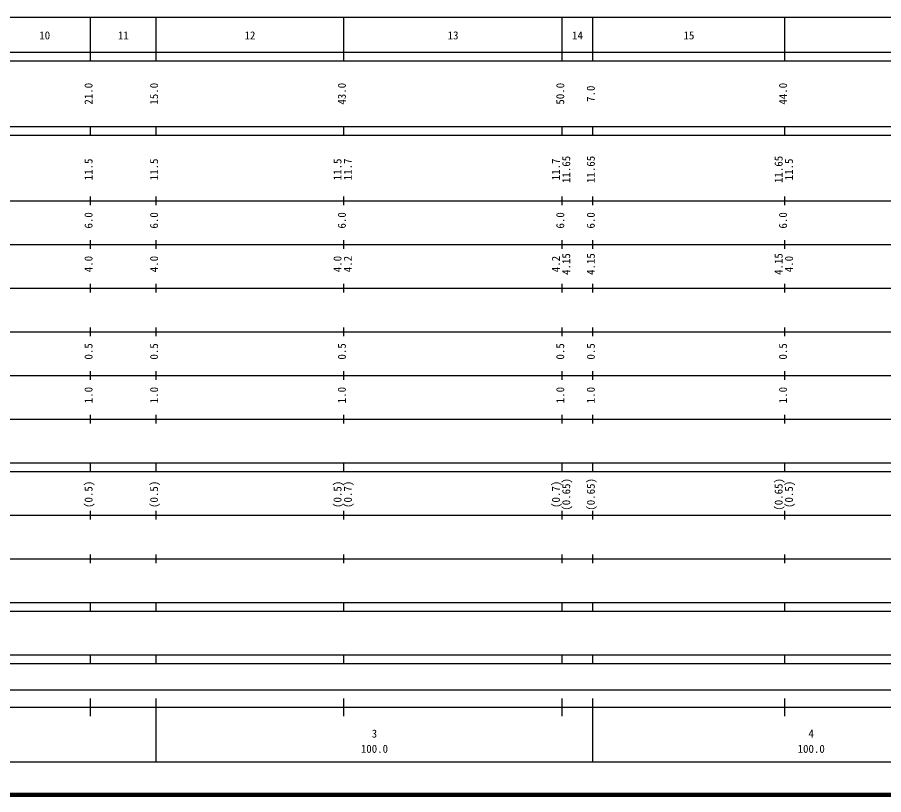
# Model space of a CAD drawing. Units: millimetres on the paper, enlarged 1000 times. Extents: x 40000 to 680000, y 20000 to 380000.
# Drawn here: x 236234 to 434596, y 20000 to 198000 of the extents above; entities that cross this region are included whole.
import ezdxf
from ezdxf.enums import TextEntityAlignment as Align

# ---------------------------------------------------------------- set-up
doc = ezdxf.new("R2010")
doc.units = ezdxf.units.MM
doc.header["$LTSCALE"] = 1000
doc.layers.add('M-TTL', color=2, linetype='Continuous', lineweight=140)
doc.layers.add('M-TTL-BAND', color=7, linetype='Continuous', lineweight=25)
doc.styles.add('ＭＳ ゴシック', font='')
doc.styles.get('ＭＳ ゴシック').set_extended_font_data('MS Gothic')

msp = doc.modelspace()

# ---------------------------------------------------------------- linework, layer by layer
at = {"layer": 'M-TTL'}
msp.add_line((40000, 20000), (680000, 20000), dxfattribs=at)
at = {"layer": 'M-TTL-BAND'}
for p, q in [((68000, 198000), (579000, 198000)), ((253000, 188000), (253000, 198000)), ((268000, 188000), (268000, 198000)), ((311000, 188000), (311000, 198000)), ((361000, 188000), (361000, 198000)), ((368000, 188000), (368000, 198000)), ((412000, 188000), (412000, 198000)), ((40000, 190000), (579000, 190000)), ((40000, 188000), (579000, 188000)), ((40000, 173000), (579000, 173000)), ((253000, 171000), (253000, 173000)), ((268000, 171000), (268000, 173000)), ((311000, 171000), (311000, 173000)), ((361000, 171000), (361000, 173000)), ((368000, 171000), (368000, 173000)), ((412000, 171000), (412000, 173000)), ((40000, 171000), (579000, 171000)), ((253000, 155000), (253000, 157000)), ((268000, 155000), (268000, 157000)), ((311000, 155000), (311000, 157000)), ((361000, 155000), (361000, 157000)), ((368000, 155000), (368000, 157000)), ((412000, 155000), (412000, 157000)), ((40000, 156000), (579000, 156000)), ((253000, 145000), (253000, 147000)), ((268000, 145000), (268000, 147000)), ((311000, 145000), (311000, 147000)), ((361000, 145000), (361000, 147000)), ((368000, 145000), (368000, 147000)), ((412000, 145000), (412000, 147000)), ((46000, 146000), (579000, 146000)), ((253000, 135000), (253000, 137000)), ((268000, 135000), (268000, 137000)), ((311000, 135000), (311000, 137000)), ((361000, 135000), (361000, 137000)), ((368000, 135000), (368000, 137000)), ((412000, 135000), (412000, 137000)), ((52000, 136000), (579000, 136000)), ((253000, 125000), (253000, 127000)), ((268000, 125000), (268000, 127000)), ((311000, 125000), (311000, 127000)), ((361000, 125000), (361000, 127000)), ((368000, 125000), (368000, 127000)), ((412000, 125000), (412000, 127000)), ((46000, 126000), (579000, 126000)), ((52000, 116000), (579000, 116000)), ((253000, 115000), (253000, 117000)), ((268000, 115000), (268000, 117000)), ((311000, 115000), (311000, 117000)), ((361000, 115000), (361000, 117000)), ((368000, 115000), (368000, 117000)), ((412000, 115000), (412000, 117000)), ((46000, 106000), (579000, 106000)), ((253000, 105000), (253000, 107000)), ((268000, 105000), (268000, 107000)), ((311000, 105000), (311000, 107000)), ((361000, 105000), (361000, 107000)), ((368000, 105000), (368000, 107000)), ((412000, 105000), (412000, 107000)), ((40000, 96000), (579000, 96000)), ((253000, 94000), (253000, 96000)), ((268000, 94000), (268000, 96000)), ((311000, 94000), (311000, 96000)), ((361000, 94000), (361000, 96000)), ((368000, 94000), (368000, 96000)), ((412000, 94000), (412000, 96000)), ((40000, 94000), (579000, 94000)), ((49000, 84000), (579000, 84000)), ((253000, 83000), (253000, 85000)), ((268000, 83000), (268000, 85000)), ((311000, 83000), (311000, 85000)), ((361000, 83000), (361000, 85000)), ((368000, 83000), (368000, 85000)), ((412000, 83000), (412000, 85000)), ((40000, 74000), (579000, 74000)), ((253000, 73000), (253000, 75000)), ((268000, 73000), (268000, 75000)), ((311000, 73000), (311000, 75000)), ((361000, 73000), (361000, 75000)), ((368000, 73000), (368000, 75000)), ((412000, 73000), (412000, 75000)), ((40000, 64000), (579000, 64000)), ((253000, 62000), (253000, 64000)), ((268000, 62000), (268000, 64000)), ((311000, 62000), (311000, 64000)), ((361000, 62000), (361000, 64000)), ((368000, 62000), (368000, 64000)), ((412000, 62000), (412000, 64000)), ((40000, 62000), (579000, 62000)), ((40000, 52000), (579000, 52000)), ((253000, 50000), (253000, 52000)), ((268000, 50000), (268000, 52000)), ((311000, 50000), (311000, 52000)), ((361000, 50000), (361000, 52000)), ((368000, 50000), (368000, 52000)), ((412000, 50000), (412000, 52000)), ((40000, 50000), (579000, 50000)), ((71000, 44000), (565000, 44000)), ((253000, 38000), (253000, 42000)), ((268000, 27500), (268000, 42000)), ((311000, 38000), (311000, 42000)), ((361000, 38000), (361000, 42000)), ((368000, 27500), (368000, 42000)), ((412000, 38000), (412000, 42000)), ((40000, 40000), (579000, 40000)), ((68000, 27500), (579000, 27500))]:
    msp.add_line(p, q, dxfattribs=at)

# ---------------------------------------------------------------- texts
at = {"layer": 'M-TTL-BAND', "style": 'ＭＳ ゴシック'}
for s, p in [('10', (242500, 192405)), ('11', (260500, 192405)), ('12', (289500, 192405)), ('13', (336000, 192405)), ('14', (364500, 192405)), ('15', (390000, 192405)), ('3', (318000, 32523)), ('4', (418000, 32523)), ('100.0', (318000, 29033)), ('100.0', (418000, 29033))]:
    msp.add_text(s, height=1833, dxfattribs=at).set_placement(p, align=Align.BOTTOM_CENTER)
for s, p in [('21.0', (254000, 180500)), ('15.0', (269000, 180500)), ('43.0', (312000, 180500)), ('50.0', (362000, 180500)), ('44.0', (413000, 180500)), ('7.0', (369000, 180500)), ('11.5', (254000, 163174)), ('11.5', (269000, 163174)), ('11.5', (311000, 163174)), ('11.7', (313370, 163174)), ('11.7', (361000, 163174)), ('11.65', (363370, 163174)), ('11.65', (369000, 163174)), ('11.65', (412000, 163174)), ('11.5', (414370, 163174)), ('6.0', (254000, 151500)), ('6.0', (269000, 151500)), ('6.0', (312000, 151500)), ('6.0', (362000, 151500)), ('6.0', (369000, 151500)), ('6.0', (413000, 151500)), ('4.0', (254000, 141500)), ('4.0', (269000, 141500)), ('4.0', (311000, 141500)), ('4.2', (313370, 141500)), ('4.2', (361000, 141500)), ('4.15', (363370, 141500)), ('4.15', (369000, 141500)), ('4.15', (412000, 141500)), ('4.0', (414370, 141500)), ('0.5', (254000, 121500)), ('0.5', (269000, 121500)), ('0.5', (312000, 121500)), ('0.5', (362000, 121500)), ('0.5', (369000, 121500)), ('0.5', (413000, 121500)), ('1.0', (254000, 111500)), ('1.0', (269000, 111500)), ('1.0', (312000, 111500)), ('1.0', (362000, 111500)), ('1.0', (369000, 111500)), ('1.0', (413000, 111500)), ('(0.5)', (254000, 88764)), ('(0.5)', (269000, 88764)), ('(0.5)', (311000, 88764)), ('(0.7)', (313370, 88764)), ('(0.7)', (361000, 88764)), ('(0.65)', (363370, 88764)), ('(0.65)', (369000, 88764)), ('(0.65)', (412000, 88764)), ('(0.5)', (414370, 88764))]:
    msp.add_text(s, height=1833, rotation=90, dxfattribs=at).set_placement(p, align=Align.BOTTOM_CENTER)

doc.saveas('drawing.dxf')
